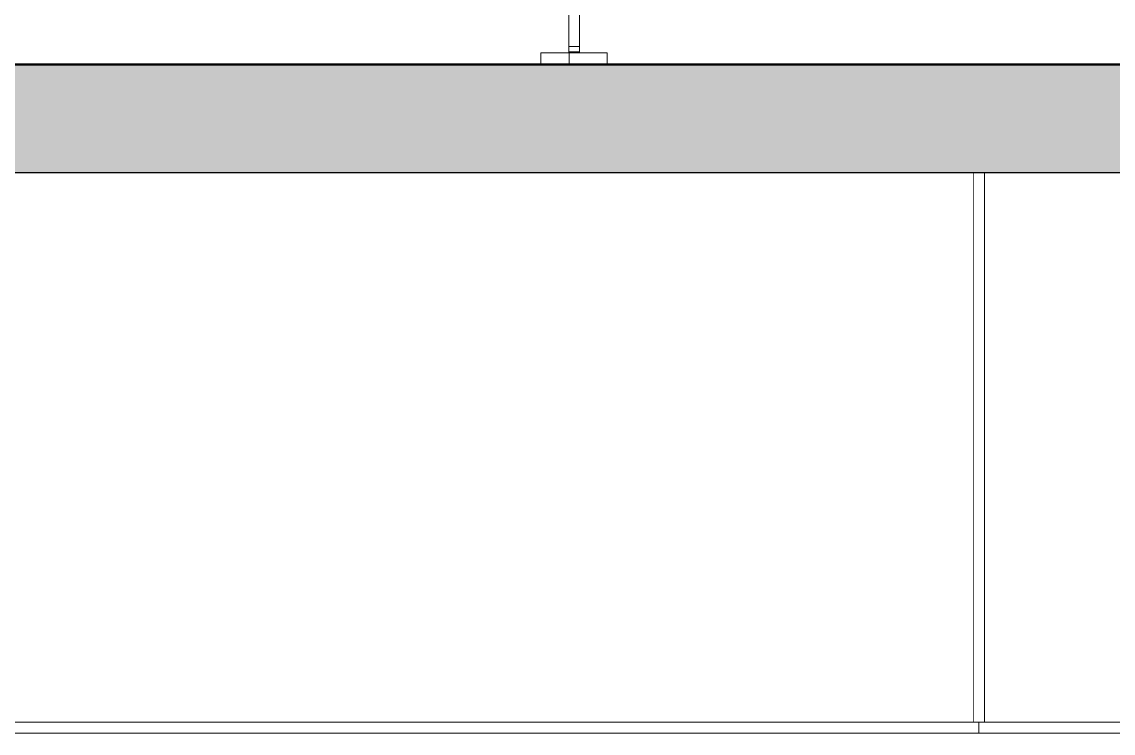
# Model space of a CAD drawing. Header units: millimetres. Extents: x -46169 to 237885, y -84465 to 18123.
# Drawn here: x 228683 to 229686, y -81568 to -80914 of the extents above; entities that cross this region are included whole.
import ezdxf

# ---------------------------------------------------------------- set-up
doc = ezdxf.new("R2010")
doc.units = ezdxf.units.MM
doc.header["$MEASUREMENT"] = 0
doc.linetypes.add('Wipeout_Contour', pattern=[1000, 0, -1000])
for name, color, linetype in [('New_A-20-M_Floor_Slab', 7, 'Continuous'), ('New_A-25-M_Curtain_Wall', 7, 'Continuous'), ('New_A-35-M_FFE_Fixed', 7, 'Continuous')]:
    doc.layers.add(name, color=color, linetype=linetype)
doc.layers.add('New_A-20-M_Floor_Slab_Pen_No__29', color=7, linetype='Continuous', lineweight=50, true_color=0x2a2a2a)
doc.layers.add('New_A-20-M_Floor_Slab_Pen_No__81', color=7, linetype='Continuous', lineweight=20, true_color=0x6a6a6a)
doc.layers.add('New_A-25-M_Curtain_Wall_Pen_No__87', color=8, linetype='Continuous', lineweight=20)
doc.layers.add('New_A-35-M_FFE_Fixed_Pen_No__1', color=7, linetype='Continuous', lineweight=13)

# ---------------------------------------------------------------- blocks, each defined once
blk = doc.blocks.new('Section Elem_266_4', base_point=(208268.8, -84332.6))
at = {"color": 254, "linetype": 'Wipeout_Contour', "lineweight": 0, "ltscale": 43042086.18620662}
blk.add_wipeout([(222238.6, -80784.1), (222303.3, -80784.1), (222303.3, -80953.1), (233391.2, -80953.1), (233391.2, -80952.9), (233326.5, -80952.9), (233326.5, -80783.9), (233391.2, -80783.9), (233391.2, -80715.1), (233320.4, -80715.1), (233320.4, -80952.4), (233285.4, -80952.4), (233285.4, -80942.4), (233310.4, -80942.4), (233310.4, -80715.1), (233045.4, -80715.1), (233045.4, -80952.4), (233010.4, -80952.4), (233010.4, -80942.4), (233035.4, -80942.4), (233035.4, -80715.1), (232495.4, -80715.1), (232495.4, -80942.4), (232520.9, -80942.4), (232520.9, -80952.4), (232459.9, -80952.4), (232459.9, -80942.4), (232485.4, -80942.4), (232485.4, -80715.1), (231945.4, -80715.1), (231945.4, -80942.4), (231970.4, -80942.4), (231970.4, -80952.4), (231909.9, -80952.4), (231909.9, -80942.4), (231935.4, -80942.4), (231935.4, -80715.1), (231395.4, -80715.1), (231395.4, -80942.4), (231420.4, -80942.4), (231420.4, -80952.4), (231359.9, -80952.4), (231359.9, -80942.4), (231385.4, -80942.4), (231385.4, -80715.1), (230845.4, -80715.1), (230845.4, -80942.4), (230870.4, -80942.4), (230870.4, -80952.4), (230809.9, -80952.4), (230809.9, -80942.4), (230835.4, -80942.4), (230835.4, -80715.1), (230295.4, -80715.1), (230295.4, -80942.4), (230320.4, -80942.4), (230320.4, -80952.4), (230259.9, -80952.4), (230259.9, -80942.4), (230285.4, -80942.4), (230285.4, -80715.1), (229745.4, -80715.1), (229745.4, -80942.4), (229770.4, -80942.4), (229770.4, -80952.4), (229710.4, -80952.4), (229710.4, -80942.4), (229735.4, -80942.4), (229735.4, -80715.1), (229195.4, -80715.1), (229195.4, -80942.4), (229220.9, -80942.4), (229220.9, -80952.4), (229159.9, -80952.4), (229159.9, -80942.4), (229185.4, -80942.4), (229185.4, -80715.1), (228645.4, -80715.1), (228645.4, -80942.4), (228670.4, -80942.4), (228670.4, -80952.4), (228610.4, -80952.4), (228610.4, -80942.4), (228635.4, -80942.4), (228635.4, -80715.1), (228095.4, -80715.1), (228095.4, -80942.4), (228120.9, -80942.4), (228120.9, -80952.4), (228059.9, -80952.4), (228059.9, -80942.4), (228085.4, -80942.4), (228085.4, -80715.1), (227545.4, -80715.1), (227545.4, -80942.4), (227570.4, -80942.4), (227570.4, -80952.4), (227510.4, -80952.4), (227510.4, -80942.4), (227535.4, -80942.4), (227535.4, -80715.1), (226995.4, -80715.1), (226995.4, -80942.4), (227020.9, -80942.4), (227020.9, -80952.4), (226959.9, -80952.4), (226959.9, -80942.4), (226985.4, -80942.4), (226985.4, -80715.1), (226445.4, -80715.1), (226445.4, -80942.4), (226470.4, -80942.4), (226470.4, -80952.4), (226409.9, -80952.4), (226409.9, -80942.4), (226435.4, -80942.4), (226435.4, -80715.1), (225895.4, -80715.1), (225895.4, -80942.4), (225920.4, -80942.4), (225920.4, -80952.4), (225860.4, -80952.4), (225860.4, -80942.4), (225885.4, -80942.4), (225885.4, -80715.1), (225345.4, -80715.1), (225345.4, -80942.4), (225370.9, -80942.4), (225370.9, -80952.4), (225309.9, -80952.4), (225309.9, -80942.4), (225335.4, -80942.4), (225335.4, -80715.1), (224795.4, -80715.1), (224795.4, -80942.4), (224820.4, -80942.4), (224820.4, -80952.4), (224760.4, -80952.4), (224760.4, -80942.4), (224785.4, -80942.4), (224785.4, -80715.1), (224245.4, -80715.1), (224245.4, -80942.4), (224270.9, -80942.4), (224270.9, -80952.4), (224209.9, -80952.4), (224209.9, -80942.4), (224235.4, -80942.4), (224235.4, -80715.1), (223695.4, -80715.1), (223695.4, -80942.4), (223720.4, -80942.4), (223720.4, -80952.4), (223660.4, -80952.4), (223660.4, -80942.4), (223685.4, -80942.4), (223685.4, -80715.1), (223145.4, -80715.1), (223145.4, -80942.4), (223170.9, -80942.4), (223170.9, -80952.4), (223109.9, -80952.4), (223109.9, -80942.4), (223135.4, -80942.4), (223135.4, -80715.1), (222595.4, -80715.1), (222595.4, -80942.4), (222620.4, -80942.4), (222620.4, -80952.4), (222585.4, -80952.4), (222585.4, -80715.1), (222320.4, -80715.1), (222320.4, -80942.4), (222345.4, -80942.4), (222345.4, -80952.4), (222310.4, -80952.4), (222310.4, -80715.1), (222238.6, -80715.1)], dxfattribs=at).dxf.layer = 'New_A-20-M_Floor_Slab'
blk = doc.blocks.new('Section Elem_276_4', base_point=(208268.8, -84332.6))
at = {"color": 254, "linetype": 'Wipeout_Contour', "lineweight": 0, "ltscale": 972221.689218}
blk.add_wipeout([(229195.4, -80921.6), (229195.4, -80913.9), (229185.4, -80913.9), (229185.4, -80921.6)], dxfattribs=at).dxf.layer = 'New_A-35-M_FFE_Fixed'
at = {"color": 254, "linetype": 'Wipeout_Contour', "lineweight": 0, "ltscale": 972238.307267}
blk.add_wipeout([(229195.4, -80932.6), (229195.4, -80927.9), (229185.4, -80927.9), (229185.4, -80932.6)], dxfattribs=at).dxf.layer = 'New_A-35-M_FFE_Fixed'
at = {"color": 254, "linetype": 'Wipeout_Contour', "lineweight": 0, "ltscale": 972195.114261}
blk.add_wipeout([(229159.9, -80952.4), (229185.9, -80952.4), (229185.9, -80942.4), (229159.9, -80942.4)], dxfattribs=at).dxf.layer = 'New_A-35-M_FFE_Fixed'
at = {"layer": 'New_A-35-M_FFE_Fixed_Pen_No__1', "linetype": 'Continuous'}
for q in [(229159.9, -80942.4), (229185.9, -80952.4)]:
    blk.add_line((229159.9, -80952.4), q, dxfattribs=at)
at = {"color": 254, "linetype": 'Wipeout_Contour', "lineweight": 0, "ltscale": 972231.028177}
blk.add_wipeout([(229185.4, -80927.9), (229195.4, -80927.9), (229195.4, -80921.6), (229185.4, -80921.6)], dxfattribs=at).dxf.layer = 'New_A-35-M_FFE_Fixed'
at = {"color": 254, "linetype": 'Wipeout_Contour', "lineweight": 0, "ltscale": 972248.339221}
blk.add_wipeout([(229195.4, -80937.8), (229195.4, -80937.7), (229185.4, -80937.7), (229185.4, -80937.8)], dxfattribs=at).dxf.layer = 'New_A-35-M_FFE_Fixed'
at = {"color": 254, "linetype": 'Wipeout_Contour', "lineweight": 0, "ltscale": 972248.920867}
blk.add_wipeout([(229185.4, -80938.6), (229195.4, -80938.6), (229195.4, -80937.8), (229185.4, -80937.8)], dxfattribs=at).dxf.layer = 'New_A-35-M_FFE_Fixed'
at = {"color": 254, "linetype": 'Wipeout_Contour', "lineweight": 0, "ltscale": 972251.201574}
blk.add_wipeout([(229195.4, -80940.4), (229195.4, -80939.4), (229185.4, -80939.4), (229185.4, -80940.4)], dxfattribs=at).dxf.layer = 'New_A-35-M_FFE_Fixed'
at = {"color": 254, "linetype": 'Wipeout_Contour', "lineweight": 0, "ltscale": 972243.293465}
blk.add_wipeout([(229195.4, -80932.6), (229185.4, -80932.6), (229185.4, -80935.4), (229195.4, -80935.4)], dxfattribs=at).dxf.layer = 'New_A-35-M_FFE_Fixed'
at = {"color": 254, "linetype": 'Wipeout_Contour', "lineweight": 0, "ltscale": 972253.791588}
blk.add_wipeout([(229195.4, -80942.4), (229195.4, -80941.4), (229185.4, -80941.4), (229185.4, -80942.4)], dxfattribs=at).dxf.layer = 'New_A-35-M_FFE_Fixed'
at = {"layer": 'New_A-35-M_FFE_Fixed_Pen_No__1', "linetype": 'Continuous'}
for p, q in [((229159.9, -80942.4), (229185.9, -80942.4)), ((229194.9, -80952.4), (229194.9, -80942.4))]:
    blk.add_line(p, q, dxfattribs=at)
at = {"color": 254, "linetype": 'Wipeout_Contour', "lineweight": 0, "ltscale": 972245.557032}
blk.add_wipeout([(229195.4, -80936), (229195.4, -80935.4), (229185.4, -80935.4), (229185.4, -80936)], dxfattribs=at).dxf.layer = 'New_A-35-M_FFE_Fixed'
at = {"color": 254, "linetype": 'Wipeout_Contour', "lineweight": 0, "ltscale": 972246.529634}
blk.add_wipeout([(229195.4, -80936.5), (229195.4, -80936.4), (229185.4, -80936.4), (229185.4, -80936.5)], dxfattribs=at).dxf.layer = 'New_A-35-M_FFE_Fixed'
blk = doc.blocks.new('Section Elem_277_4', base_point=(208268.8, -84332.6))
at = {"layer": 'New_A-35-M_FFE_Fixed_Pen_No__1', "linetype": 'Continuous'}
for p, q in [((229185.4, -80927.9), (229185.4, -80921.6)), ((229195.4, -80927.9), (229195.4, -80921.6))]:
    blk.add_line(p, q, dxfattribs=at)
at = {"color": 254, "linetype": 'Wipeout_Contour', "lineweight": 0, "ltscale": 972210.589053}
blk.add_wipeout([(229185.4, -80913.9), (229195.4, -80913.9), (229195.4, -80904.9), (229185.4, -80904.9)], dxfattribs=at).dxf.layer = 'New_A-35-M_FFE_Fixed'
at = {"color": 254, "linetype": 'Wipeout_Contour', "lineweight": 0, "ltscale": 972310.15102}
blk.add_wipeout([(229185.9, -80952.4), (229220.9, -80952.4), (229220.9, -80942.4), (229185.9, -80942.4)], dxfattribs=at).dxf.layer = 'New_A-35-M_FFE_Fixed'
at = {"layer": 'New_A-35-M_FFE_Fixed_Pen_No__1', "linetype": 'Continuous'}
for p, q in [((229185.4, -80913.9), (229185.4, -80904.9)), ((229195.4, -80913.9), (229195.4, -80904.9)), ((229185.4, -80921.6), (229185.4, -80913.9)), ((229195.4, -80921.6), (229195.4, -80913.9)), ((229220.9, -80952.4), (229220.9, -80942.4)), ((229220.9, -80952.4), (229185.9, -80952.4))]:
    blk.add_line(p, q, dxfattribs=at)
at = {"color": 254, "linetype": 'Wipeout_Contour', "lineweight": 0, "ltscale": 972247.92486}
blk.add_wipeout([(229195.4, -80937.7), (229195.4, -80937.2), (229185.4, -80937.2), (229185.4, -80937.7)], dxfattribs=at).dxf.layer = 'New_A-35-M_FFE_Fixed'
at = {"color": 254, "linetype": 'Wipeout_Contour', "lineweight": 0, "ltscale": 972247.280067}
blk.add_wipeout([(229185.4, -80937.2), (229195.4, -80937.2), (229195.4, -80936.7), (229185.4, -80936.7)], dxfattribs=at).dxf.layer = 'New_A-35-M_FFE_Fixed'
at = {"color": 254, "linetype": 'Wipeout_Contour', "lineweight": 0, "ltscale": 972246.782863}
blk.add_wipeout([(229185.4, -80936.7), (229195.4, -80936.7), (229195.4, -80936.5), (229185.4, -80936.5)], dxfattribs=at).dxf.layer = 'New_A-35-M_FFE_Fixed'
at = {"color": 254, "linetype": 'Wipeout_Contour', "lineweight": 0, "ltscale": 972250.000939}
blk.add_wipeout([(229185.4, -80939.4), (229195.4, -80939.4), (229195.4, -80938.6), (229185.4, -80938.6)], dxfattribs=at).dxf.layer = 'New_A-35-M_FFE_Fixed'
at = {"color": 254, "linetype": 'Wipeout_Contour', "lineweight": 0, "ltscale": 972252.475674}
blk.add_wipeout([(229185.4, -80941.4), (229195.4, -80941.4), (229195.4, -80940.4), (229185.4, -80940.4)], dxfattribs=at).dxf.layer = 'New_A-35-M_FFE_Fixed'
at = {"layer": 'New_A-35-M_FFE_Fixed_Pen_No__1', "linetype": 'Continuous'}
for p in [(229185.9, -80952.4), (229220.9, -80942.4)]:
    blk.add_line(p, (229185.9, -80942.4), dxfattribs=at)
at = {"color": 254, "linetype": 'Wipeout_Contour', "lineweight": 0, "ltscale": 972246.195316}
blk.add_wipeout([(229185.4, -80936.4), (229195.4, -80936.4), (229195.4, -80936), (229185.4, -80936)], dxfattribs=at).dxf.layer = 'New_A-35-M_FFE_Fixed'
at = {"layer": 'New_A-35-M_FFE_Fixed_Pen_No__1', "linetype": 'Continuous'}
for p, q in [((229185.4, -80932.6), (229185.4, -80927.9)), ((229195.4, -80932.6), (229195.4, -80927.9)), ((229185.4, -80935.4), (229185.4, -80932.6)), ((229185.4, -80936.4), (229185.4, -80935.4)), ((229185.4, -80936.5), (229185.4, -80936.4)), ((229185.4, -80936.4), (229195.4, -80936.4)), ((229185.4, -80936.7), (229185.4, -80936.5)), ((229185.4, -80937.2), (229185.4, -80936.7)), ((229185.4, -80937.8), (229185.4, -80937.2)), ((229185.4, -80938.6), (229185.4, -80937.8)), ((229185.4, -80939.4), (229185.4, -80938.6)), ((229185.4, -80940.4), (229185.4, -80939.4)), ((229185.4, -80941.4), (229185.4, -80940.4)), ((229185.4, -80942.4), (229185.4, -80941.4)), ((229185.4, -80941.4), (229195.4, -80941.4)), ((229195.4, -80935.4), (229195.4, -80932.6)), ((229195.4, -80936.4), (229195.4, -80935.4)), ((229195.4, -80936.5), (229195.4, -80936.4)), ((229195.4, -80936.7), (229195.4, -80936.5)), ((229195.4, -80937.2), (229195.4, -80936.7)), ((229195.4, -80937.8), (229195.4, -80937.2)), ((229195.4, -80938.6), (229195.4, -80937.8)), ((229195.4, -80939.4), (229195.4, -80938.6)), ((229195.4, -80940.4), (229195.4, -80939.4)), ((229195.4, -80941.4), (229195.4, -80940.4)), ((229195.4, -80942.4), (229195.4, -80941.4))]:
    blk.add_line(p, q, dxfattribs=at)
blk = doc.blocks.new('Section Elem_319_4', base_point=(208268.8, -84332.6))
at = {"layer": 'New_A-20-M_Floor_Slab_Pen_No__81', "linetype": 'Continuous', "lineweight": 0, "true_color": 0x353535}
blk.add_hatch(color=250, dxfattribs=at).paths.add_polyline_path([(233199.5, -81053.1), (233199.5, -80953.1), (222430.3, -80953.1), (222430.3, -81053.1)])
at = {"layer": 'New_A-20-M_Floor_Slab_Pen_No__29', "linetype": 'Continuous'}
for p, q in [((233199.5, -80953.1), (222430.3, -80953.1)), ((233199.5, -81053.1), (222430.3, -81053.1))]:
    blk.add_line(p, q, dxfattribs=at)
blk = doc.blocks.new('Section Elem_341_4', base_point=(208268.8, -84332.6))
at = {"color": 254, "linetype": 'Wipeout_Contour', "lineweight": 0, "ltscale": 974161.885733}
blk.add_wipeout([(229567.5, -81053.1), (229567.5, -81557.6), (229568, -81557.6), (229568, -81053.1)], dxfattribs=at).dxf.layer = 'New_A-25-M_Curtain_Wall'
at = {"color": 254, "linetype": 'Wipeout_Contour', "lineweight": 0, "ltscale": 974142.179614}
blk.add_wipeout([(229557.5, -81053.1), (229557.5, -81557.6), (229567.5, -81557.6), (229567.5, -81053.1)], dxfattribs=at).dxf.layer = 'New_A-25-M_Curtain_Wall'
at = {"layer": 'New_A-25-M_Curtain_Wall_Pen_No__87', "linetype": 'Continuous'}
for p, q in [((229557.5, -81557.6), (229557.5, -81053.1)), ((229567.5, -81557.6), (229567.5, -81053.1))]:
    blk.add_line(p, q, dxfattribs=at)
blk = doc.blocks.new('Section Elem_365_4', base_point=(208268.8, -84332.6))
at = {"color": 254, "linetype": 'Wipeout_Contour', "lineweight": 0, "ltscale": 976015.575438}
blk.add_wipeout([(230550.5, -81053.1), (229568, -81053.1), (229568, -81557.6), (230550.5, -81557.6)], dxfattribs=at).dxf.layer = 'New_A-25-M_Curtain_Wall'
blk = doc.blocks.new('Section Elem_367_4', base_point=(208268.8, -84332.6))
at = {"color": 254, "linetype": 'Wipeout_Contour', "lineweight": 0, "ltscale": 972267.707798}
blk.add_wipeout([(228573, -81053.1), (228573, -81557.6), (229557.5, -81557.6), (229557.5, -81053.1)], dxfattribs=at).dxf.layer = 'New_A-25-M_Curtain_Wall'
blk = doc.blocks.new('Section Elem_397_4', base_point=(208268.8, -84332.6))
at = {"color": 254, "linetype": 'Wipeout_Contour', "lineweight": 0, "ltscale": 972611.700038}
blk.add_wipeout([(229562.5, -81557.6), (228567.9, -81557.6), (228567.9, -81567.6), (229562.5, -81567.6)], dxfattribs=at).dxf.layer = 'New_A-25-M_Curtain_Wall'
at = {"layer": 'New_A-25-M_Curtain_Wall_Pen_No__87', "linetype": 'Continuous'}
for p, q in [((228567.9, -81567.6), (228567.9, -81557.6)), ((229562.5, -81557.6), (228567.9, -81557.6)), ((229562.5, -81567.6), (228567.9, -81567.6))]:
    blk.add_line(p, q, dxfattribs=at)
blk = doc.blocks.new('Section Elem_398_4', base_point=(208268.8, -84332.6))
at = {"color": 254, "linetype": 'Wipeout_Contour', "lineweight": 0, "ltscale": 976357.575055}
blk.add_wipeout([(230555.5, -81567.6), (230555.5, -81557.6), (229562.5, -81557.6), (229562.5, -81567.6)], dxfattribs=at).dxf.layer = 'New_A-25-M_Curtain_Wall'
at = {"layer": 'New_A-25-M_Curtain_Wall_Pen_No__87', "linetype": 'Continuous'}
for p, q in [((229562.5, -81567.6), (229562.5, -81557.6)), ((230555.5, -81557.6), (229562.5, -81557.6)), ((230555.5, -81567.6), (229562.5, -81567.6))]:
    blk.add_line(p, q, dxfattribs=at)

msp = doc.modelspace()

# ---------------------------------------------------------------- block references
at = {"layer": 'New_A-20-M_Floor_Slab'}
msp.add_blockref('Section Elem_266_4', (208268.8, -84332.6), dxfattribs=at)

# ---------------------------------------------------------------- next in the draw order: block references
at = {"layer": 'New_A-35-M_FFE_Fixed'}
msp.add_blockref('Section Elem_276_4', (208268.8, -84332.6), dxfattribs=at)

# ---------------------------------------------------------------- next in the draw order: block references
msp.add_blockref('Section Elem_277_4', (208268.8, -84332.6), dxfattribs=at)

# ---------------------------------------------------------------- next in the draw order: block references
at = {"layer": 'New_A-20-M_Floor_Slab'}
msp.add_blockref('Section Elem_319_4', (208268.8, -84332.6), dxfattribs=at)

# ---------------------------------------------------------------- next in the draw order: block references
at = {"layer": 'New_A-25-M_Curtain_Wall'}
msp.add_blockref('Section Elem_341_4', (208268.8, -84332.6), dxfattribs=at)

# ---------------------------------------------------------------- next in the draw order: block references
for name in ['Section Elem_367_4', 'Section Elem_365_4']:
    msp.add_blockref(name, (208268.8, -84332.6), dxfattribs=at)

# ---------------------------------------------------------------- next in the draw order: block references
msp.add_blockref('Section Elem_397_4', (208268.8, -84332.6), dxfattribs=at)

# ---------------------------------------------------------------- next in the draw order: block references
msp.add_blockref('Section Elem_398_4', (208268.8, -84332.6), dxfattribs=at)

doc.saveas('drawing.dxf')
